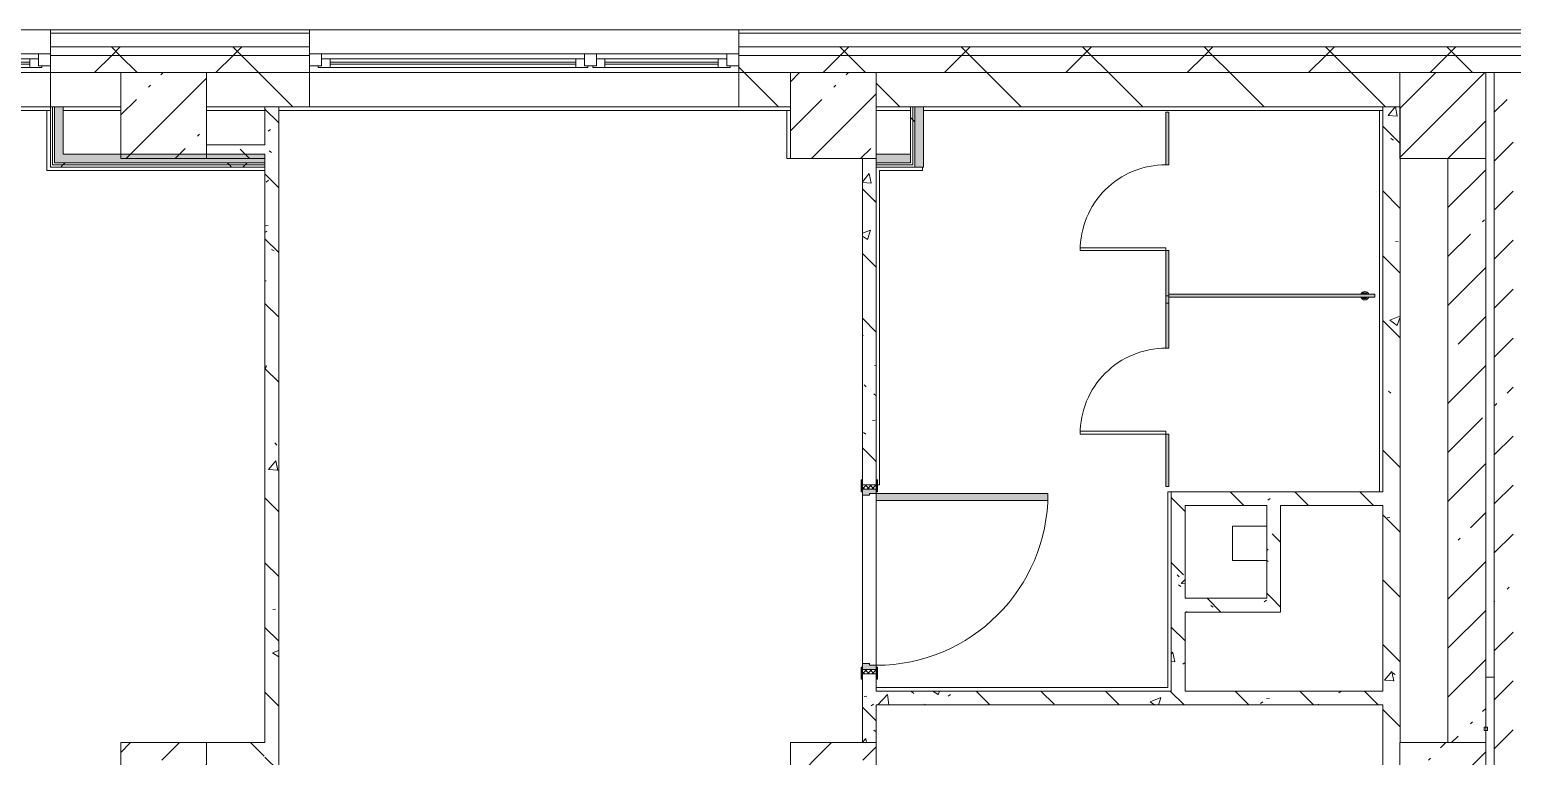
# Model space of a CAD drawing. Header units: millimetres. Extents: x 81037 to 284518, y -8553 to 29000.
# Drawn here: x 233727 to 242363, y 23120 to 27350 of the extents above; entities that cross this region are included whole.
import ezdxf

# ---------------------------------------------------------------- set-up
doc = ezdxf.new("R2010")
doc.units = ezdxf.units.MM
for name, color, linetype, lineweight, true_color in [('A-DOOR-4', 7, 'Continuous', 5, 0xe2e2e2), ('A-DOOR-5', 7, 'Continuous', 5, 0xaaaaaa), ('A-DOOR-FRAM-3', 7, 'Continuous', 5, 0xe2e2e2), ('A-DOOR-FRAM-5', 7, 'Continuous', 5, 0xaaaaaa), ('A-FLOR-2', 7, 'Continuous', 5, 0xaaaaaa), ('A-GENM-4', 7, 'Continuous', 5, 0xe2ddcd), ('A-WALL-5', 7, 'Continuous', 5, 0x737373), ('A-WALL-6', 7, 'Continuous', 9, 0x737373), ('I-WALL-4', 7, 'Continuous', 5, 0xe7e7e7), ('I-WALL-5', 7, 'Continuous', 9, 0xe7e7e7), ('I-WALL-8', 7, 'Continuous', 5, 0x787878)]:
    doc.layers.add(name, color=color, linetype=linetype, lineweight=lineweight, true_color=true_color)
for name, color, linetype, lineweight in [('A-DOOR-6', 7, 'Continuous', 5), ('A-GENM-2', 7, 'Continuous', 5), ('A-GLAZ-2', 7, 'Continuous', 5), ('A-WALL', 7, 'Continuous', 9), ('A-WALL-4', 7, 'Continuous', 5), ('I-WALL-6', 7, 'Continuous', 5), ('S-COLS-1', 7, 'Continuous', 5)]:
    doc.layers.add(name, color=color, linetype=linetype, lineweight=lineweight)
pattern_1 = [(45, (157507.65, 0), (-285.1231, 285.1231), []), (45, (157792.77, 0), (-285.1231, 285.1231), [504.031, -100.806, 16.764, -84.042])]
pattern_2 = [(135, (157507.65, 0), (-377.1708, -377.1708), [533.4, -88.9, 17.78, -88.9]), (135, (157507.65, 376.94), (-377.1708, -377.1708), []), (50, (157507.65, 0), (637.6445, -55.7866), [66.675, -733.425]), (355, (157507.65, 0), (-123.3494, 668.699), [53.34, -586.74]), (100.451, (157560.8, -4.65), (514.299, 612.908), [56.665, -623.315]), (46.184, (157507.65, 177.8), (948.7764, -147.15), [100.012, -1100.137]), (96.636, (157586.7, 165.5), (830.909, 865.997), [84.998, -934.973]), (351.184, (157507.7, 177.8), (830.918, 865.988), [80.01, -880.11]), (21, (157596.55, 133.35), (530.6506, -357.9283), [66.675, -733.425]), (326, (157596.55, 133.35), (216.308, 644.6585), [53.34, -586.74]), (71.451, (157640.8, 103.5), (746.9596, 286.7243), [56.665, -623.315]), (37.5, (157507.65, 0), (10.81053, 295.9426), [16.764, -562.864, 16.764, -578.866, -588.962]), (37.5, (157507.65, 0), (10.81053, 295.9426), [-1175.258, 16.764, -572.198]), (7.5, (157507.65, 0), (233.8692, 350.6318), [16.764, -322.834, 16.764, -549.529, -224.472]), (7.5, (157507.65, 0), (233.8692, 350.6318), [-905.891, 16.764, -207.708]), (327.5, (157309.4, 0), (474.5678, -20.0513), [16.764, -205.486, 16.764, -676.656, -920.115]), (327.5, (157309.4, 0), (474.5678, -20.0513), [-915.67, 16.764, -903.351]), (317.5, (157220.5, 0), (518.4522, 88.9934), [16.764, -272.161, 16.764, -443.738, -653.415]), (317.5, (157220.5, 0), (518.4522, 88.9934), [-749.427, 16.764, -636.651])]
pattern_3 = [(45, (157507.65, 0), (-353.5534, 353.5534), []), (135, (157507.65, 0), (-353.5534, -353.5534), [])]
pattern_4 = [(45, (157507.65, 0), (-530.33, 530.33), []), (135, (157507.65, 0), (-530.33, -530.33), [])]

# ---------------------------------------------------------------- blocks, each defined once
blk = doc.blocks.new('BSC_Колонна _Прямоугольная - 500х500-23287078-2_1_3_птичка')
at = {"layer": 'S-COLS-1'}
h = blk.add_hatch(dxfattribs=at)
h.set_pattern_fill('FP_80', color=256, style=0, pattern_type=2)
h.set_pattern_definition([(45, (-84450, -22950), (-285.1231, 285.1231), []), (45, (-84164.88, -22950), (-285.1231, 285.1231), [504.031, -100.806, 16.764, -84.042])])
h.paths.add_polyline_path([(-250, -250), (250, -250), (250, 250), (-250, 250), (-250, -160)])
for p, q in [((250, 250), (-250, 250)), ((-250, 250), (-250, -250)), ((250, -250), (250, 250)), ((-250, -250), (250, -250))]:
    blk.add_line(p, q, dxfattribs=at)
blk = doc.blocks.new('BSC_Колонна _Прямоугольная - 500х500-V84-2_1_3_птичка')
at = {"layer": 'S-COLS-1'}
h = blk.add_hatch(dxfattribs=at)
h.set_pattern_fill('FP_99', color=256, style=0, pattern_type=2)
h.set_pattern_definition([(45, (-77000, -22950), (-285.1231, 285.1231), []), (45, (-76714.88, -22950), (-285.1231, 285.1231), [504.031, -100.806, 16.764, -84.042])])
h.paths.add_polyline_path([(-250, -250), (250, -250), (250, 250), (-250, 250), (-250, -160)])
for p, q in [((250, 250), (-250, 250)), ((-250, 250), (-250, -250)), ((250, -250), (250, 250)), ((-250, -250), (250, -250))]:
    blk.add_line(p, q, dxfattribs=at)
blk = doc.blocks.new('110_Дверь_СКБ_1Ст_Внутренняя1 - Д-4 1100x2100h_су мгн-32391219-2_1_3_птичка')
at = {"layer": 'A-DOOR-4'}
h = blk.add_hatch(color=256, dxfattribs=at)
h.paths.add_polyline_path([(537.5, 40), (512.5, 40), (512.5, 0), (502.5, 0), (502.5, -40), (537.5, -40)])
h.paths.add_polyline_path([(-477.5, 0), (-487.5, 0), (-487.5, 40), (-512.5, 40), (-512.5, -40), (-477.5, -40)])
at = {"layer": 'A-DOOR-5'}
h = blk.add_hatch(dxfattribs=at)
h.set_pattern_fill('FP_8', color=256, style=0, pattern_type=2)
h.set_pattern_definition([(135, (1751.41, 104.685), (-14.14214, -14.14214), []), (225, (1751.41, 104.685), (14.14214, -14.14214), [])])
h.paths.add_polyline_path([(562.5, 40), (537.5, 40), (537.5, -40), (562.5, -40)])
at = {"layer": 'A-DOOR-FRAM-3'}
for points in [[(-447.5, 40), (-447.5, 1040), (-487.5, 1040), (-487.5, 40)], [(-497.5, 40), (-497.5, 48), (-567.5, 48), (-567.5, 40)], [(592.5, 48), (522.5, 48), (522.5, 40), (592.5, 40)], [(-497.5, -40), (-567.5, -40), (-567.5, -48), (-497.5, -48)], [(592.5, -48), (592.5, -40), (522.5, -40), (522.5, -48)]]:
    blk.add_hatch(color=256, dxfattribs=at).paths.add_polyline_path(points)
at = {"layer": 'A-DOOR-FRAM-5'}
h = blk.add_hatch(dxfattribs=at)
h.set_pattern_fill('FP_9', color=256, style=0, pattern_type=2)
h.set_pattern_definition([(45, (-371.384, 104.685), (-14.1421, 14.1421), []), (135, (-371.384, 104.685), (-14.1421, -14.1421), [])])
h.paths.add_polyline_path([(-512.5, 40), (-537.5, 40), (-537.5, -40), (-512.5, -40)])
at = {"layer": 'A-DOOR-5'}
for p, q in [((-487.5, 1040), (-487.5, 40)), ((-447.5, 1040), (-487.5, 1040)), ((-447.5, 40), (-447.5, 1040)), ((-487.5, 40), (-447.5, 40))]:
    blk.add_line(p, q, dxfattribs=at)
blk.add_arc((-487.5, 40), 1000, 360, 90, dxfattribs=at)
at = {"layer": 'A-DOOR-FRAM-5'}
for p, q in [((-497.5, 48), (-567.5, 48)), ((-567.5, 48), (-567.5, 40)), ((-567.5, 40), (-497.5, 40)), ((-512.5, 40), (-537.5, 40)), ((-537.5, 40), (-537.5, -40)), ((-487.5, 40), (-512.5, 40)), ((-512.5, 40), (-512.5, -40)), ((-512.5, -40), (-512.5, 40)), ((-497.5, 40), (-512.5, 40)), ((-512.5, 40), (-512.5, 39)), ((-512.5, 39), (-497.5, 39)), ((-497.5, 40), (-497.5, 48)), ((-497.5, 39), (-497.5, 40)), ((-487.5, 0), (-487.5, 40)), ((-477.5, 0), (-487.5, 0)), ((-477.5, -40), (-477.5, 0)), ((512.5, 0), (502.5, 0)), ((502.5, 0), (502.5, -40)), ((512.5, 40), (512.5, 0)), ((537.5, 40), (512.5, 40)), ((592.5, 48), (522.5, 48)), ((522.5, 48), (522.5, 40)), ((537.5, 40), (522.5, 40)), ((522.5, 40), (522.5, 39)), ((522.5, 40), (592.5, 40)), ((522.5, 39), (537.5, 39)), ((537.5, -40), (537.5, 40)), ((562.5, 40), (537.5, 40)), ((537.5, 40), (537.5, -40)), ((537.5, 39), (537.5, 40)), ((562.5, -40), (562.5, 40)), ((592.5, 40), (592.5, 48)), ((-497.5, -40), (-567.5, -40)), ((-567.5, -40), (-567.5, -48)), ((-567.5, -48), (-497.5, -48)), ((-537.5, -40), (-512.5, -40)), ((-497.5, -39), (-512.5, -39)), ((-512.5, -39), (-512.5, -40)), ((-512.5, -40), (-477.5, -40)), ((-512.5, -40), (-497.5, -40)), ((-497.5, -40), (-497.5, -39)), ((-497.5, -48), (-497.5, -40)), ((502.5, -40), (537.5, -40)), ((537.5, -39), (522.5, -39)), ((522.5, -39), (522.5, -40)), ((522.5, -40), (537.5, -40)), ((592.5, -40), (522.5, -40)), ((522.5, -40), (522.5, -48)), ((522.5, -48), (592.5, -48)), ((537.5, -40), (537.5, -39)), ((537.5, -40), (562.5, -40)), ((592.5, -48), (592.5, -40))]:
    blk.add_line(p, q, dxfattribs=at)
blk = doc.blocks.new('120_Окно_СКБ_2Ст - 120_Окно_СКБ_2Ст 2500х2500 _мал створка справа_-23206729-2_1_3_птичка')
at = {"layer": 'A-GLAZ-2'}
for p, q in [((-1250, -75), (-1250, -5)), ((-1250, -5), (-1180, -5)), ((1250, -5), (-1250, -5)), ((-1180, -75), (-1250, -75)), ((-1250, -75), (-1200, -75)), ((-1180, -75), (-1200, -75)), ((-1200, -75), (-1200, -85)), ((-1200, -85), (370, -85)), ((370, -85), (-1200, -85)), ((-1180, -5), (-1180, -75)), ((350, -35), (-1180, -35)), ((-1180, -35), (-1180, -75)), ((-1130, -85), (-1130, -35)), ((-1130, -55), (300, -55)), ((300, -65), (-1130, -65)), ((300, -85), (300, -35)), ((350, -75), (350, -5)), ((350, -5), (420, -5)), ((350, -75), (350, -35)), ((420, -75), (350, -75)), ((370, -75), (350, -75)), ((370, -75), (400, -75)), ((370, -85), (370, -75)), ((420, -75), (400, -75)), ((400, -75), (400, -85)), ((400, -85), (1200, -85)), ((1200, -85), (400, -85)), ((420, -5), (420, -75)), ((1180, -35), (420, -35)), ((420, -35), (420, -75)), ((470, -85), (470, -35)), ((470, -55), (1130, -55)), ((1130, -65), (470, -65)), ((1130, -85), (1130, -35)), ((1180, -75), (1180, -5)), ((1180, -5), (1250, -5)), ((1180, -75), (1180, -35)), ((1250, -75), (1180, -75)), ((1200, -75), (1180, -75)), ((1200, -75), (1250, -75)), ((1200, -85), (1200, -75)), ((1250, -5), (1250, -75))]:
    blk.add_line(p, q, dxfattribs=at)
blk = doc.blocks.new('120_Окно_СКБ_2Ст - 120_Окно_СКБ_2Ст 2100х2400 _мал створка справа_-19092174-2_1_3_птичка')
at = {"layer": 'A-GLAZ-2'}
for p, q in [((-1050, -75), (-1050, -5)), ((-1050, -5), (-980, -5)), ((1050, -5), (-1050, -5)), ((-980, -75), (-1050, -75)), ((-1050, -75), (-1000, -75)), ((-980, -75), (-1000, -75)), ((-1000, -75), (-1000, -85)), ((-1000, -85), (170, -85)), ((170, -85), (-1000, -85)), ((-980, -5), (-980, -75)), ((150, -35), (-980, -35)), ((-980, -35), (-980, -75)), ((-930, -85), (-930, -35)), ((-930, -55), (100, -55)), ((100, -65), (-930, -65)), ((100, -85), (100, -35)), ((150, -75), (150, -5)), ((150, -5), (220, -5)), ((150, -75), (150, -35)), ((220, -75), (150, -75)), ((170, -75), (150, -75)), ((170, -75), (200, -75)), ((170, -85), (170, -75)), ((220, -75), (200, -75)), ((200, -75), (200, -85)), ((200, -85), (1000, -85)), ((1000, -85), (200, -85)), ((220, -5), (220, -75)), ((980, -35), (220, -35)), ((220, -35), (220, -75)), ((270, -85), (270, -35)), ((270, -55), (930, -55)), ((930, -65), (270, -65)), ((930, -85), (930, -35)), ((980, -75), (980, -5)), ((980, -5), (1050, -5)), ((980, -75), (980, -35)), ((1050, -75), (980, -75)), ((1000, -75), (980, -75)), ((1000, -75), (1050, -75)), ((1000, -85), (1000, -75)), ((1050, -5), (1050, -75))]:
    blk.add_line(p, q, dxfattribs=at)
blk = doc.blocks.new('BSC_Колонна _Прямоугольная - 500х500-V137-2_1_3_птичка')
at = {"layer": 'S-COLS-1'}
h = blk.add_hatch(dxfattribs=at)
h.set_pattern_fill('FP_135', color=256, style=0, pattern_type=2)
h.set_pattern_definition([(45, (-80900, -22950), (-285.1231, 285.1231), []), (45, (-80614.88, -22950), (-285.1231, 285.1231), [504.031, -100.806, 16.764, -84.042])])
h.paths.add_polyline_path([(-250, -250), (250, -250), (250, 250), (-250, 250), (-250, -160)])
for p, q in [((250, 250), (-250, 250)), ((-250, 250), (-250, -250)), ((250, -250), (250, 250)), ((-250, -250), (250, -250))]:
    blk.add_line(p, q, dxfattribs=at)
blk = doc.blocks.new('131_Сантехническая перегородка_Дверь - СД-1-V175-2_1_3_птичка')
at = {"layer": 'A-GENM-4'}
for points in [[(0, -8), (305.2, -8), (305.2, 8), (0, 8)], [(805.2, -8), (1110.4, -8), (1110.4, 8), (805.2, 8)]]:
    blk.add_hatch(color=256, dxfattribs=at).paths.add_polyline_path(points)
at = {"layer": 'A-DOOR-6'}
for p, q in [((321.2, 508), (305.2, 508)), ((305.2, 8), (305.2, 508)), ((321.2, 8), (321.2, 508)), ((321.2, 8), (305.2, 8))]:
    blk.add_line(p, q, dxfattribs=at)
blk.add_arc((305.2, 8), 500, 360, 90, dxfattribs=at)
at = {"layer": 'A-GENM-2'}
for p, q in [((305.2, 8), (0, 8)), ((0, 8), (0, -8)), ((305.2, -8), (305.2, 8)), ((1110.4, 8), (805.2, 8)), ((805.2, 8), (805.2, -8)), ((1110.4, -8), (1110.4, 8)), ((0, -8), (305.2, -8)), ((805.2, -8), (1110.4, -8))]:
    blk.add_line(p, q, dxfattribs=at)
blk = doc.blocks.new('131_Сантехническая перегородка 8 - СП-1-30911291-2_1_3_птичка')
at = {"layer": 'A-GENM-4'}
blk.add_hatch(color=256, dxfattribs=at).paths.add_polyline_path([(0, 8), (0, -8), (1200, -8), (1200, 8)])
at = {"layer": 'A-GENM-2'}
for p, q in [((1200, 8), (0, 8)), ((0, 8), (0, -8)), ((1200, -8), (1200, 8)), ((0, -8), (1200, -8))]:
    blk.add_line(p, q, dxfattribs=at)
at = {"layer": 'A-GENM-2', "flags": 128}
for points in [[(71.5, 8), (71.1, 8.5), (70.8, 9), (70.4, 9.5), (70, 9.9), (69.6, 10.4), (69.2, 10.8), (68.8, 11.2), (68.3, 11.6), (67.8, 12), (67.3, 12.3), (66.8, 12.7), (66.3, 13), (65.8, 13.3), (65.3, 13.6), (64.7, 13.8), (64.2, 14), (63.6, 14.3), (63, 14.4), (62.4, 14.6), (61.9, 14.7), (61.3, 14.9), (60.7, 14.9), (60.1, 15), (59.5, 15.1), (58.9, 15.1), (58.3, 15.1), (57.7, 15), (57.1, 15), (56.5, 14.9), (55.9, 14.8), (55.3, 14.7), (54.7, 14.5), (54.1, 14.4), (53.5, 14.2), (53, 13.9), (52.4, 13.7), (51.9, 13.4), (51.4, 13.2), (50.8, 12.9), (50.3, 12.5), (49.8, 12.2), (49.3, 11.8), (48.9, 11.4), (48.4, 11), (48, 10.6), (47.6, 10.2), (47.2, 9.7), (46.8, 9.3), (46.4, 8.8), (46.1, 8.3), (45.9, 8)], [(45.9, -8), (46.3, -8.5), (46.6, -9), (47, -9.5), (47.4, -9.9), (47.8, -10.4), (48.2, -10.8), (48.6, -11.2), (49.1, -11.6), (49.6, -12), (50, -12.3), (50.5, -12.7), (51.1, -13), (51.6, -13.3), (52.1, -13.6), (52.7, -13.8), (53.2, -14), (53.8, -14.3), (54.4, -14.4), (54.9, -14.6), (55.5, -14.7), (56.1, -14.9), (56.7, -14.9), (57.3, -15), (57.9, -15.1), (58.5, -15.1), (59.1, -15.1), (59.7, -15), (60.3, -15), (60.9, -14.9), (61.5, -14.8), (62.1, -14.7), (62.7, -14.5), (63.3, -14.4), (63.8, -14.2), (64.4, -13.9), (65, -13.7), (65.5, -13.4), (66, -13.2), (66.6, -12.9), (67.1, -12.5), (67.6, -12.2), (68, -11.8), (68.5, -11.4), (69, -11), (69.4, -10.6), (69.8, -10.2), (70.2, -9.7), (70.6, -9.3), (70.9, -8.8), (71.3, -8.3), (71.5, -8)]]:
    blk.add_lwpolyline(points, dxfattribs=at)
at = {"layer": 'A-GENM-2'}
for radius, start, end in [(24.6, 19.91127, 160.08873), (17.6, 45, 135), (17.6, 45, 135), (15.1, 45, 135), (24.6, 199.91127, 340.08873), (17.6, 225, 315), (17.6, 225, 315), (15.1, 225, 315)]:
    blk.add_arc((58.7, 0), radius, start, end, dxfattribs=at)

msp = doc.modelspace()

# ---------------------------------------------------------------- hatches: boundary and pattern name
at = {"layer": 'A-WALL-4'}
h = msp.add_hatch(dxfattribs=at)
h.set_pattern_fill('FP_71', color=256, style=0, pattern_type=2)
h.set_pattern_definition(pattern_3)
h.paths.add_polyline_path([(242367.7, 27200), (242367.7, 27250), (237857.7, 27250), (237857.7, 27200), (241696.3, 27200)])
h.paths.add_polyline_path([(234276.1, 27200), (235357.7, 27200), (235357.7, 27250), (233847.7, 27250), (233847.7, 27200)])
h.paths.add_polyline_path([(221687.7, 27200), (222767.7, 27200), (222767.7, 27250), (221687.7, 27250)])
h.paths.add_polyline_path([(225000.9, 27200), (225467.7, 27200), (225464.7, 27250), (223667.7, 27250), (223667.7, 27200), (224073.4, 27200)])
h.paths.add_polyline_path([(226367.7, 27200), (231747.7, 27200), (231747.7, 27250), (226367.7, 27250)])
h.paths.add_polyline_path([(213870.7, 27200), (214667.7, 27200), (214667.7, 27250), (213417.5, 27250), (213417.5, 27200)])
h.paths.add_polyline_path([(212015.6, 27200), (212517.5, 27200), (212517.5, 27250), (211367.8, 27250), (211367.8, 27200)])
h.paths.add_polyline_path([(217367.7, 27200), (218547.7, 27200), (218547.7, 27250), (217367.7, 27250)])
h.paths.add_polyline_path([(207378, 27200), (208267.8, 27200), (208267.8, 27250), (207167.9, 27250), (207167.9, 27200)])
h.paths.add_polyline_path([(206267.9, 27200), (206267.9, 27250), (205014.7, 27250), (205014.7, 27200), (205523, 27200)])
h.paths.add_polyline_path([(201914.7, 27200), (201914.7, 27250), (199517.7, 27250), (199517.7, 27200), (200885.4, 27200)])
h = msp.add_hatch(dxfattribs=at)
h.set_pattern_fill('FP_71', color=256, style=0, pattern_type=2)
h.set_pattern_definition(pattern_3)
h.paths.add_polyline_path([(241707.7, 27100), (242367.7, 27100), (242367.7, 27200), (237857.7, 27200), (237857.7, 27100), (241696.3, 27100)])
h.paths.add_polyline_path([(224073.4, 27100), (225467.7, 27100), (225464.7, 27200), (223667.7, 27200), (223667.7, 27100)])
h.paths.add_polyline_path([(222767.7, 27100), (222767.7, 27200), (221687.7, 27200), (221687.7, 27100), (222462.9, 27100)])
h.paths.add_polyline_path([(235357.7, 27100), (235357.7, 27200), (233847.7, 27200), (233847.7, 27100), (235203.6, 27100)])
h.paths.add_polyline_path([(226367.7, 27100), (231747.7, 27100), (231747.7, 27200), (226367.7, 27200)])
h.paths.add_polyline_path([(218508.3, 27100), (218547.7, 27100), (218547.7, 27200), (217367.7, 27200), (217367.7, 27100), (218262.9, 27100)])
h.paths.add_polyline_path([(211367.8, 27100), (212517.5, 27100), (212517.5, 27200), (211367.8, 27200)])
h.paths.add_polyline_path([(214334.4, 27100), (214667.7, 27100), (214667.7, 27200), (213417.5, 27200), (213417.5, 27100), (213870.7, 27100)])
h.paths.add_polyline_path([(206267.9, 27100), (206267.9, 27200), (205014.7, 27200), (205014.7, 27100), (205523, 27100)])
h.paths.add_polyline_path([(201914.7, 27100), (201914.7, 27200), (199567.7, 27200), (199567.7, 27100), (200885.4, 27100)])
h.paths.add_polyline_path([(207167.9, 27100), (208267.8, 27100), (208267.8, 27200), (207167.9, 27200)])
at = {"layer": 'I-WALL-4'}
for points in [[(233922.7, 26625), (233922.7, 26900), (233872.7, 26900), (233872.7, 26625)], [(238932.7, 26550), (238932.7, 26900), (238882.7, 26900), (238882.7, 26550), (238913.7, 26550)], [(235097.7, 26575), (235097.7, 26625), (233872.7, 26625), (233872.7, 26575), (234276.1, 26575)]]:
    msp.add_hatch(color=256, dxfattribs=at).paths.add_polyline_path(points)
at = {"layer": 'I-WALL-5'}
msp.add_hatch(color=256, dxfattribs=at).paths.add_polyline_path([(238857.7, 26575), (238857.7, 26625), (238657.7, 26625), (238657.7, 26575)])
at = {"layer": 'I-WALL-6'}
h = msp.add_hatch(dxfattribs=at)
h.set_pattern_fill('FP_82', color=256, style=0, pattern_type=2)
h.set_pattern_definition([(135, (157507.65, 0), (-353.5534, -353.5534), [])])
h.paths.add_polyline_path([(238913.7, 26900), (241707.7, 26900), (241707.7, 27100), (238657.7, 27100), (238657.7, 26900)])
h.paths.add_polyline_path([(238157.7, 26900), (238157.7, 27100), (237857.7, 27100), (237857.7, 26900), (237986.2, 26900)])
h.paths.add_polyline_path([(227783.5, 26900), (227817.7, 26900), (227817.7, 27100), (226367.7, 27100), (226367.7, 26900), (226856, 26900)])
h.paths.add_polyline_path([(228711, 26900), (231047.7, 26900), (231047.7, 27100), (228317.7, 27100), (228317.7, 26900)])
h.paths.add_polyline_path([(224267.7, 26900), (225467.7, 26900), (225464.7, 27100), (224267.7, 27100)])
h.paths.add_polyline_path([(233847.7, 26900), (234257.7, 26900), (234257.7, 27100), (233847.7, 27100)])
h.paths.add_polyline_path([(235357.7, 26900), (235357.7, 27100), (234757.7, 27100), (234757.7, 26900), (235203.6, 26900)])
h.paths.add_polyline_path([(231747.7, 26900), (231747.7, 27100), (231547.7, 27100), (231547.7, 26900)])
h.paths.add_polyline_path([(213417.5, 26900), (214667.7, 26900), (214667.7, 27100), (213417.5, 27100)])
h.paths.add_polyline_path([(217367.7, 26900), (218567.7, 26900), (218567.7, 27100), (217367.7, 27100)])
h.paths.add_polyline_path([(212015.6, 26900), (212517.5, 26900), (212517.5, 27100), (211367.8, 27100), (211367.8, 26900)])
h.paths.add_polyline_path([(221972.5, 26900), (222767.7, 26900), (222767.7, 27100), (221667.7, 27100), (221667.7, 26900)])
h.paths.add_polyline_path([(207872.5, 26900), (208267.8, 26900), (208267.8, 27100), (207872.5, 27100)])
h = msp.add_hatch(dxfattribs=at)
h.set_pattern_fill('FP_79', color=256, style=0, pattern_type=2)
h.set_pattern_definition(pattern_1)
h.paths.add_polyline_path([(242367.7, 18370), (242367.7, 27100), (242257.7, 27100), (242257.7, 18370)])
h = msp.add_hatch(dxfattribs=at)
h.set_pattern_fill('FP_165', color=256, style=0, pattern_type=2)
h.set_pattern_definition(pattern_4)
h.paths.add_polyline_path([(238857.7, 26575), (238870.2, 26575), (238870.2, 26900), (238857.7, 26900), (238857.7, 26625)])
h = msp.add_hatch(dxfattribs=at)
h.set_pattern_fill('FP_165', color=256, style=0, pattern_type=2)
h.set_pattern_definition(pattern_4)
h.paths.add_polyline_path([(238882.7, 26562.5), (238882.7, 26900), (238870.2, 26900), (238870.2, 26562.5)])
h = msp.add_hatch(dxfattribs=at)
h.set_pattern_fill('FP_79', color=256, style=0, pattern_type=2)
h.set_pattern_definition(pattern_1)
h.paths.add_polyline_path([(242207.7, 15150), (242207.7, 15530), (241987.7, 15530), (241987.7, 15150)])
h.paths.add_polyline_path([(241987.7, 18570), (242207.7, 18570), (242207.7, 18600), (241987.7, 18600)])
h.paths.add_polyline_path([(241987.7, 19100), (242207.7, 19100), (242207.7, 22700), (241987.7, 22700), (241987.7, 19319.3)])
h.paths.add_polyline_path([(242111.8, 23200), (242207.7, 23200), (242207.7, 26600), (241987.7, 26600), (241987.7, 23200)])
h = msp.add_hatch(dxfattribs=at)
h.set_pattern_fill('FP_165', color=256, style=0, pattern_type=2)
h.set_pattern_definition(pattern_4)
h.paths.add_polyline_path([(235097.7, 26550), (235097.7, 26562.5), (233847.7, 26562.5), (233847.7, 26550), (234276.1, 26550)])
h = msp.add_hatch(dxfattribs=at)
h.set_pattern_fill('FP_165', color=256, style=0, pattern_type=2)
h.set_pattern_definition(pattern_4)
h.paths.add_polyline_path([(235097.7, 26562.5), (235097.7, 26575), (233860.2, 26575), (233860.2, 26562.5), (234276.1, 26562.5)])
at = {"layer": 'I-WALL-8'}
h = msp.add_hatch(dxfattribs=at)
h.set_pattern_fill('FP_86', color=256, style=0, pattern_type=2)
h.set_pattern_definition(pattern_2)
h.paths.add_polyline_path([(235097.7, 18800), (235177.7, 18800), (235177.7, 26900), (235097.7, 26900), (235097.7, 20476.2)])
h = msp.add_hatch(dxfattribs=at)
h.set_pattern_fill('FP_86', color=256, style=0, pattern_type=2)
h.set_pattern_definition(pattern_2)
h.paths.add_polyline_path([(241696.3, 18800), (241707.7, 18800), (241707.7, 26900), (241608.4, 26900), (241608.4, 18800)])
h = msp.add_hatch(dxfattribs=at)
h.set_pattern_fill('FP_86', color=256, style=0, pattern_type=2)
h.set_pattern_definition(pattern_2)
h.paths.add_polyline_path([(235097.7, 26600), (235097.7, 26680), (234757.7, 26680), (234757.7, 26600)])
h = msp.add_hatch(dxfattribs=at)
h.set_pattern_fill('FP_86', color=256, style=0, pattern_type=2)
h.set_pattern_definition(pattern_2)
h.paths.add_polyline_path([(238657.7, 23200), (238657.7, 23600), (238577.7, 23600), (238577.7, 23200)])
h.paths.add_polyline_path([(238577.7, 24700), (238657.7, 24700), (238657.7, 26600), (238577.7, 26600), (238577.7, 24730)])
h = msp.add_hatch(dxfattribs=at)
h.set_pattern_fill('FP_86', color=256, style=0, pattern_type=2)
h.set_pattern_definition(pattern_2)
h.paths.add_polyline_path([(240768.8, 24580), (241608.4, 24580), (241608.4, 24660), (240376.2, 24660), (240376.2, 24580), (240456.2, 24580)])
h = msp.add_hatch(dxfattribs=at)
h.set_pattern_fill('FP_86', color=256, style=0, pattern_type=2)
h.set_pattern_definition(pattern_2)
h.paths.add_polyline_path([(240376.2, 23500), (240456.2, 23500), (240456.2, 24580), (240376.2, 24580), (240376.2, 23946.9)])
h = msp.add_hatch(dxfattribs=at)
h.set_pattern_fill('FP_86', color=256, style=0, pattern_type=2)
h.set_pattern_definition(pattern_2)
h.paths.add_polyline_path([(241012.8, 24040), (241012.8, 24580), (240932.8, 24580), (240932.8, 24040)])
h = msp.add_hatch(dxfattribs=at)
h.set_pattern_fill('FP_86', color=256, style=0, pattern_type=2)
h.set_pattern_definition(pattern_2)
h.paths.add_polyline_path([(240456.2, 23960), (241012.8, 23960), (241012.8, 24040), (240456.2, 24040)])
h = msp.add_hatch(dxfattribs=at)
h.set_pattern_fill('FP_86', color=256, style=0, pattern_type=2)
h.set_pattern_definition(pattern_2)
h.paths.add_polyline_path([(241608.4, 23420), (241608.4, 23500), (238657.7, 23500), (238657.7, 23420), (240768.8, 23420)])
h = msp.add_hatch(dxfattribs=at)
h.set_pattern_fill('FP_86', color=256, style=0, pattern_type=2)
h.set_pattern_definition(pattern_2)
h.paths.add_polyline_path([(235097.7, 23120), (235097.7, 23200), (234757.7, 23200), (234757.7, 23120)])
at = {"layer": 'S-COLS-1'}
h = msp.add_hatch(dxfattribs=at)
h.set_pattern_fill('FP_79', color=256, style=0, pattern_type=2)
h.set_pattern_definition(pattern_1)
h.paths.add_polyline_path([(234757.7, 26600), (234757.7, 27100), (234257.7, 27100), (234257.7, 26600), (234276.1, 26600)])
h = msp.add_hatch(dxfattribs=at)
h.set_pattern_fill('FP_79', color=256, style=0, pattern_type=2)
h.set_pattern_definition(pattern_1)
h.paths.add_polyline_path([(238157.7, 26600), (238657.7, 26600), (238657.7, 27100), (238157.7, 27100), (238157.7, 26839.2)])
h = msp.add_hatch(dxfattribs=at)
h.set_pattern_fill('FP_79', color=256, style=0, pattern_type=2)
h.set_pattern_definition(pattern_1)
h.paths.add_polyline_path([(241707.7, 26600), (242207.7, 26600), (242207.7, 27100), (241707.7, 27100), (241707.7, 26839.2)])

# ---------------------------------------------------------------- linework, layer by layer
at = {"layer": 'A-FLOR-2'}
for p, q in [((233826.7, 26879), (231547.7, 26879)), ((233826.7, 26530), (233826.7, 26879)), ((238136.7, 26600), (238136.7, 26880)), ((241588.4, 24660), (241588.4, 26880)), ((238157.7, 26600), (238136.7, 26600)), ((235097.7, 26530), (233826.7, 26530)), ((238927.7, 26530), (238677.7, 26530)), ((238677.7, 26530), (238677.7, 24700)), ((238927.7, 26550), (238927.7, 26530)), ((238677.7, 24700), (238665.7, 24700)), ((240356.2, 23520), (240356.2, 24660)), ((240356.2, 24660), (240376.2, 24660)), ((240732.8, 24459.9), (240932.8, 24459.9)), ((240732.8, 24259.9), (240732.8, 24459.9)), ((240932.8, 24259.9), (240732.8, 24259.9)), ((242257.7, 23580), (242207.7, 23580)), ((238657.7, 23520), (240356.2, 23520))]:
    msp.add_line(p, q, dxfattribs=at)
at = {"layer": 'A-WALL'}
for p, q in [((235357.7, 27330), (233847.7, 27330)), ((235357.7, 27250), (233847.7, 27250)), ((235357.7, 27200), (233847.7, 27200)), ((234257.7, 27100), (233847.7, 27100)), ((235357.7, 27100), (234757.7, 27100)), ((238157.7, 27100), (237857.7, 27100)), ((241707.7, 27100), (238657.7, 27100)), ((233860.2, 26900), (233860.2, 26562.5)), ((233872.7, 26900), (233872.7, 26575)), ((235177.7, 26900), (235097.7, 26900)), ((238870.2, 26900), (238870.2, 26562.5)), ((238882.7, 26900), (238882.7, 26550)), ((241707.7, 26900), (241608.4, 26900)), ((238857.7, 26625), (238857.7, 26575)), ((233860.2, 26562.5), (235097.7, 26562.5)), ((233872.7, 26575), (235097.7, 26575)), ((238857.7, 26575), (238657.7, 26575)), ((238870.2, 26562.5), (238657.7, 26562.5))]:
    msp.add_line(p, q, dxfattribs=at)
at = {"layer": 'A-WALL-4'}
for p, q in [((250817.7, 27350), (214667.7, 27350)), ((233847.7, 27350), (233847.7, 27100)), ((235357.7, 27100), (235357.7, 27350)), ((237857.7, 27350), (237857.7, 27100)), ((234257.7, 27100), (234757.7, 27100)), ((238157.7, 27100), (238657.7, 27100)), ((242217.7, 23290.5), (242197.7, 23290.5)), ((242197.7, 23290.5), (242197.7, 23270.5)), ((242197.7, 23270.5), (242217.7, 23270.5)), ((242217.7, 23270.5), (242217.7, 23290.5))]:
    msp.add_line(p, q, dxfattribs=at)
at = {"layer": 'A-WALL-5'}
msp.add_line((241707.7, 27100), (250567.7, 27100), dxfattribs=at)
at = {"layer": 'A-WALL-6'}
for p, q in [((250797.7, 27330), (237857.7, 27330)), ((250717.7, 27250), (237857.7, 27250)), ((250667.7, 27200), (237857.7, 27200))]:
    msp.add_line(p, q, dxfattribs=at)
at = {"layer": 'I-WALL-6'}
for p, q in [((231747.7, 27100), (233847.7, 27100)), ((233847.7, 27100), (233847.7, 26550)), ((234257.7, 26900), (234257.7, 27100)), ((234757.7, 27100), (234757.7, 26900)), ((235357.7, 26900), (235357.7, 27100)), ((235357.7, 27100), (237857.7, 27100)), ((237857.7, 27100), (237857.7, 26900)), ((238157.7, 26900), (238157.7, 27100)), ((238657.7, 27100), (238657.7, 26900)), ((241707.7, 26900), (241707.7, 27100)), ((242257.7, 27100), (242257.7, 18370)), ((234257.7, 26900), (231547.7, 26900)), ((233848.6, 26880), (231547.7, 26880)), ((233922.7, 26625), (233922.7, 26900)), ((234257.7, 26880), (233922.7, 26880)), ((234757.7, 26900), (235097.7, 26900)), ((235097.7, 26880), (234757.7, 26880)), ((235097.7, 26900), (235097.7, 26680)), ((238157.7, 26900), (235177.7, 26900)), ((235177.7, 18800), (235177.7, 26900)), ((238157.7, 26880), (235177.7, 26880)), ((238657.7, 26900), (241608.4, 26900)), ((238857.7, 26880), (238657.7, 26880)), ((238857.7, 26900), (238857.7, 26625)), ((238932.7, 26550), (238932.7, 26900)), ((241608.4, 26880), (238932.7, 26880)), ((241608.4, 26900), (241608.4, 24660)), ((241708.4, 26900), (241707.7, 26900)), ((241708.4, 23200), (241708.4, 26900)), ((235097.7, 26625), (233922.7, 26625)), ((235097.7, 26680), (234757.7, 26680)), ((234757.7, 26680), (234757.7, 26600)), ((234757.7, 26600), (235097.7, 26600)), ((235097.7, 26550), (235097.7, 26625)), ((235097.7, 26600), (235097.7, 23200)), ((238657.7, 26600), (238577.7, 26600)), ((238577.7, 26600), (238577.7, 24730)), ((238857.7, 26625), (238657.7, 26625)), ((238657.7, 26625), (238657.7, 24730)), ((241987.7, 26600), (241987.7, 23200)), ((242207.7, 26600), (241987.7, 26600)), ((242207.7, 23200), (242207.7, 26600)), ((233847.7, 26550), (235097.7, 26550)), ((238657.7, 26550), (238932.7, 26550)), ((238577.7, 23660), (238577.7, 24640)), ((241608.4, 24660), (240376.2, 24660)), ((240376.2, 24660), (240376.2, 23500)), ((238657.7, 24610), (238657.7, 23650)), ((240456.2, 24580), (240932.8, 24580)), ((240456.2, 24040), (240456.2, 24580)), ((240932.8, 24580), (240932.8, 24040)), ((241012.8, 24580), (241608.4, 24580)), ((241012.8, 23960), (241012.8, 24580)), ((241608.4, 24580), (241608.4, 23500)), ((240932.8, 24040), (240456.2, 24040)), ((240456.2, 23500), (240456.2, 23960)), ((240456.2, 23960), (241012.8, 23960)), ((238577.7, 23570), (238577.7, 23200)), ((238657.7, 23500), (238657.7, 23570)), ((240376.2, 23500), (238657.7, 23500)), ((241608.4, 23500), (240456.2, 23500)), ((238657.7, 23420), (241608.4, 23420)), ((238657.7, 23200), (238657.7, 23420)), ((241608.4, 23420), (241608.4, 18800)), ((235097.7, 23200), (234757.7, 23200))]:
    msp.add_line(p, q, dxfattribs=at)
at = {"layer": 'S-COLS-1'}
for p, q in [((234757.7, 27100), (234257.7, 27100)), ((234257.7, 27100), (234257.7, 26900)), ((234757.7, 26900), (234757.7, 27100)), ((238657.7, 27100), (238157.7, 27100)), ((238157.7, 27100), (238157.7, 26900)), ((238657.7, 26900), (238657.7, 27100)), ((242207.7, 27100), (241707.7, 27100)), ((241707.7, 27100), (241707.7, 26900)), ((242207.7, 26600), (242207.7, 27100)), ((234257.7, 26900), (234257.7, 26600)), ((234757.7, 26600), (234757.7, 26900)), ((238157.7, 26900), (238157.7, 26600)), ((238657.7, 26600), (238657.7, 26900)), ((241707.7, 26900), (241707.7, 26600)), ((234257.7, 26600), (234757.7, 26600)), ((238157.7, 26600), (238657.7, 26600)), ((241707.7, 26600), (242207.7, 26600))]:
    msp.add_line(p, q, dxfattribs=at)

# ---------------------------------------------------------------- block references
at = {"layer": 'A-DOOR-5', "rotation": 270}
msp.add_blockref('110_Дверь_СКБ_1Ст_Внутренняя1 - Д-4 1100x2100h_су мгн-32391219-2_1_3_птичка', (238617.7, 24162.5), dxfattribs=at)
at = {"layer": 'A-GENM-2'}
for name, p, rotation in [('131_Сантехническая перегородка_Дверь - СД-1-V175-2_1_3_птичка', (240353.2, 25758.6), 89.99999999997607), ('131_Сантехническая перегородка 8 - СП-1-30911291-2_1_3_птичка', (241562, 25801.4), 180), ('131_Сантехническая перегородка_Дверь - СД-1-V175-2_1_3_птичка', (240353.2, 24691), 89.99999999997607)]:
    msp.add_blockref(name, p, dxfattribs=dict(at, rotation=rotation))
at = {"layer": 'A-GLAZ-2'}
for name, p in [('120_Окно_СКБ_2Ст - 120_Окно_СКБ_2Ст 2100х2400 _мал створка справа_-19092174-2_1_3_птичка', (232797.7, 27215)), ('120_Окно_СКБ_2Ст - 120_Окно_СКБ_2Ст 2500х2500 _мал створка справа_-23206729-2_1_3_птичка', (236607.7, 27215))]:
    msp.add_blockref(name, p, dxfattribs=at)
at = {"layer": 'S-COLS-1'}
for name, p in [('BSC_Колонна _Прямоугольная - 500х500-V84-2_1_3_птичка', (234507.7, 22950)), ('BSC_Колонна _Прямоугольная - 500х500-V137-2_1_3_птичка', (238407.7, 22950)), ('BSC_Колонна _Прямоугольная - 500х500-23287078-2_1_3_птичка', (241957.7, 22950))]:
    msp.add_blockref(name, p, dxfattribs=at)

doc.saveas('drawing.dxf')
